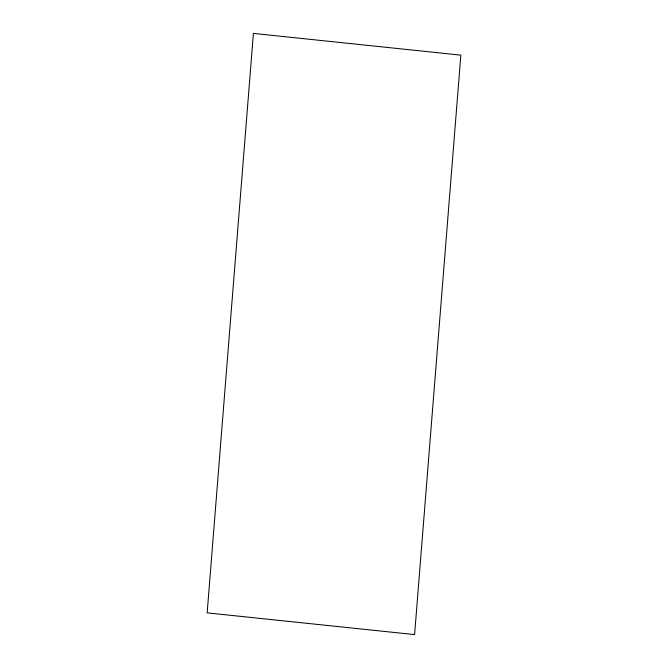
<?xml version="1.0" encoding="UTF-8"?>
<svg xmlns="http://www.w3.org/2000/svg" width="668" height="668" viewBox="0 0 668 668"><rect width="100%" height="100%" fill="white"/><g stroke="black" fill="none" stroke-linecap="round" stroke-linejoin="round"><path stroke-width="1" d="M253.406 33.4L207.155 612.857L414.594 634.6L460.845 55.143L253.406 33.4"/></g></svg>
